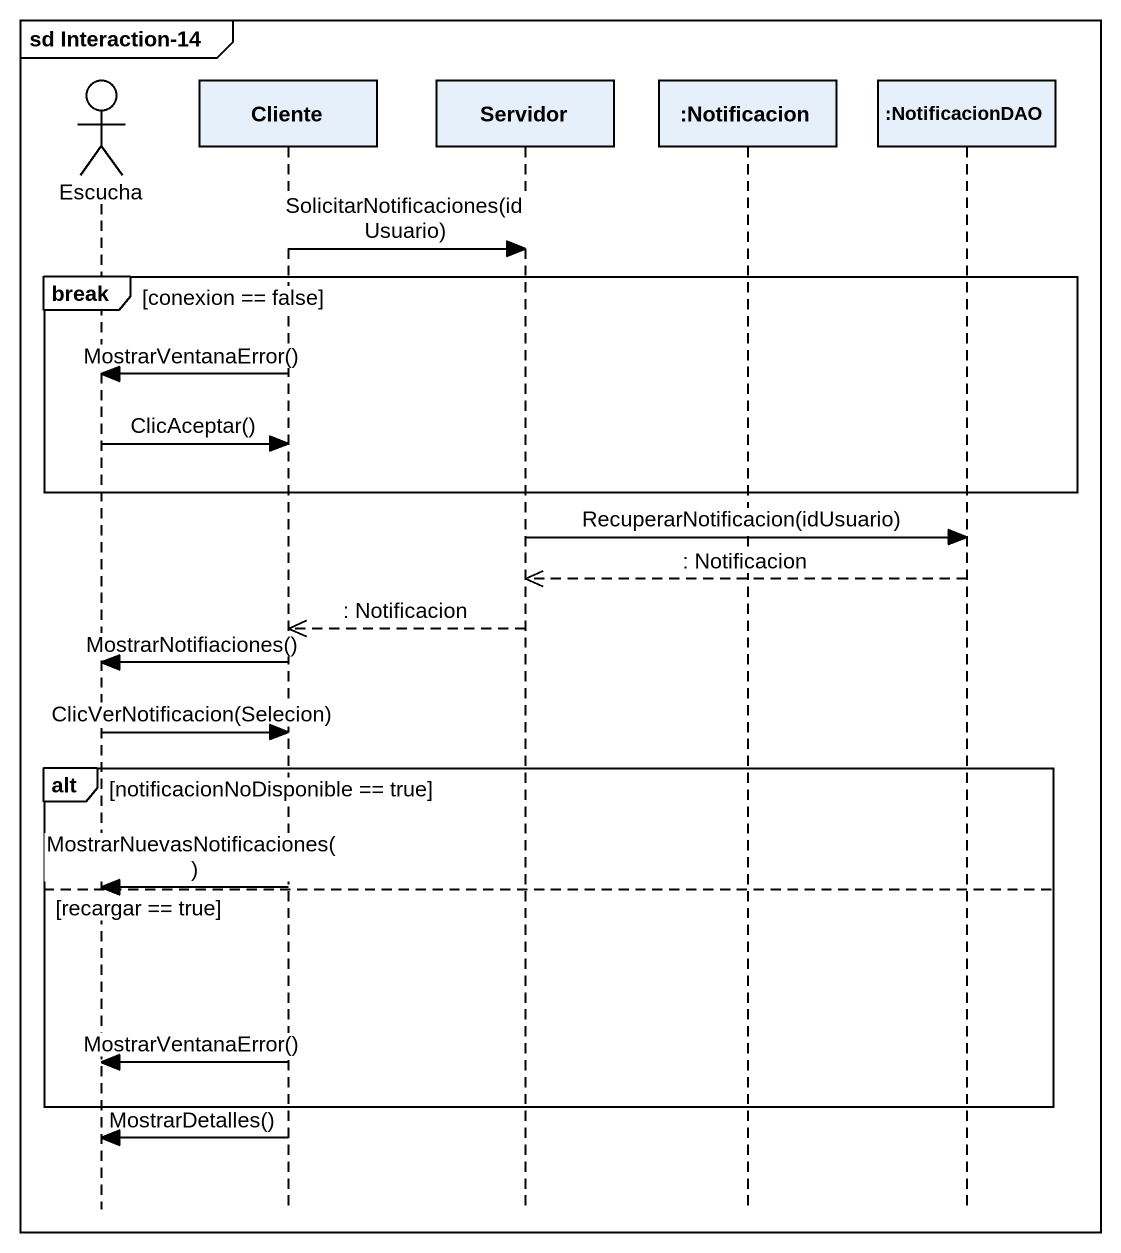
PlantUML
@startuml
mainframe sd Interaction-14
hide footbox
actor Escucha
participant Cliente
participant Servidor
participant ":Notificacion" as Notificacion
participant ":NotificacionDAO" as NotificacionDAO

Cliente -> Servidor : SolicitarNotificaciones(idUsuario)
break conexion == false
  Cliente -> Escucha : MostrarVentanaError()
  Escucha -> Cliente : ClicAceptar()
end
Servidor -> NotificacionDAO : RecuperarNotificacion(idUsuario)
NotificacionDAO -->> Servidor : : Notificacion
Servidor -->> Cliente : : Notificacion
Cliente -> Escucha : MostrarNotifiaciones()
Escucha -> Cliente : ClicVerNotificacion(Selecion)
alt notificacionNoDisponible == true
  Cliente -> Escucha : MostrarNuevasNotificaciones()
else recargar == true
  Cliente -> Escucha : MostrarVentanaError()
end
Cliente -> Escucha : MostrarDetalles()
@enduml
